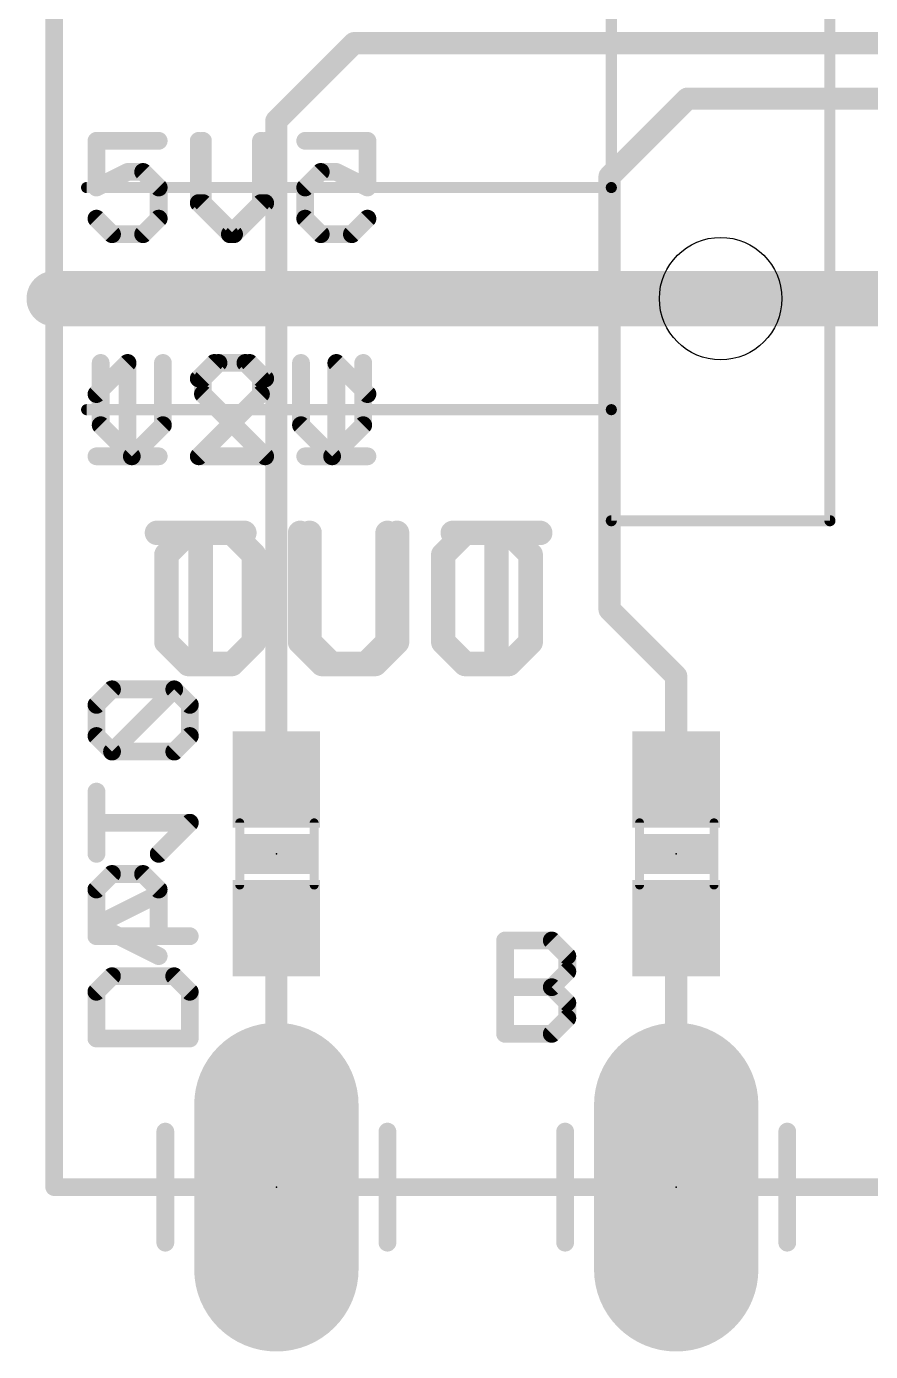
# Model space of a CAD drawing. Extents: x -27 to 80, y -18 to 25.
# Drawn here: x -0.32 to 9.33, y -1.88 to 13.27 of the extents above; entities that cross this region are included whole.
import ezdxf

# ---------------------------------------------------------------- set-up
doc = ezdxf.new("R2010")
doc.units = 0
for name, color, linetype in [('1', 12, 'CONTINUOUS'), ('16', 132, 'CONTINUOUS'), ('17', 110, 'CONTINUOUS'), ('20', 53, 'CONTINUOUS'), ('21', 41, 'CONTINUOUS'), ('22', 40, 'CONTINUOUS'), ('23', 53, 'CONTINUOUS'), ('51', 53, 'CONTINUOUS')]:
    doc.layers.add(name, color=color, linetype=linetype)

# ---------------------------------------------------------------- blocks, each defined once
blk = doc.blocks.new('RECT')
blk.add_solid([(-0.5, -0.5), (0.5, -0.5), (-0.5, 0.5), (0.5, 0.5)])
blk = doc.blocks.new('LONGP100')
at = {"const_width": 1}
blk.add_lwpolyline([(-0.5, 0), (0.5, 0)], dxfattribs=at)
at = {"const_width": 0.5}
for points in [[(-0.5, 0.25, 1), (-0.5, -0.25)], [(0.5, -0.25, 1), (0.5, 0.25)]]:
    blk.add_lwpolyline(points, format="xyb", dxfattribs=at)

msp = doc.modelspace()

# ---------------------------------------------------------------- linework, layer by layer
at = {"layer": '1', "const_width": 0.254}
for points in [[(3.429, 13.081), (2.54, 12.192)], [(15.621, 13.081), (3.429, 13.081)], [(7.239, 12.446), (6.35, 11.557)], [(15.748, 12.446), (7.239, 12.446)], [(2.54, 12.192), (2.54, 4.66)], [(6.35, 11.557), (6.35, 6.604)], [(6.35, 6.604), (7.112, 5.842)], [(7.112, 4.66), (7.112, 5.842)], [(2.54, 2.96), (2.54, 0)], [(7.112, 2.96), (7.112, 0)]]:
    msp.add_lwpolyline(points, dxfattribs=at)
at = {"layer": '1', "const_width": 0.127}
for points in [[(3.429, 13.1445, 1), (3.429, 13.0175)], [(3.4739, 13.0361, 1), (3.3841, 13.1259)], [(7.239, 12.5095, 1), (7.239, 12.3825)], [(7.2839, 12.4011, 1), (7.1941, 12.4909)], [(2.6035, 12.192, 1), (2.4765, 12.192)], [(2.4951, 12.2369, 1), (2.5849, 12.1471)], [(6.4135, 11.557, 1), (6.2865, 11.557)], [(6.3051, 11.6019, 1), (6.3949, 11.5121)], [(6.3949, 6.6489, 1), (6.3051, 6.5591)], [(6.2865, 6.604, 1), (6.4135, 6.604)], [(7.1755, 5.842, 1), (7.0485, 5.842)], [(7.0671, 5.7971, 1), (7.1569, 5.8869)], [(2.4765, 4.66, 1), (2.6035, 4.66)], [(7.0485, 4.66, 1), (7.1755, 4.66)], [(2.6035, 2.96, 1), (2.4765, 2.96)], [(7.1755, 2.96, 1), (7.0485, 2.96)], [(2.4765, 0, 1), (2.6035, 0)], [(7.0485, 0, 1), (7.1755, 0)]]:
    msp.add_lwpolyline(points, format="xyb", dxfattribs=at)
at = {"layer": '16', "const_width": 0.2032}
for points in [[(0.6606, 5.6922), (0.4826, 5.5143)], [(1.3724, 5.6922), (0.6606, 5.6922)], [(0.6606, 4.9804), (1.3724, 5.6922)], [(1.5503, 5.5143), (1.3724, 5.6922)], [(0.4826, 5.5143), (0.4826, 5.1583)], [(1.5503, 5.1583), (1.5503, 5.5143)], [(0.4826, 5.1583), (0.6606, 4.9804)], [(1.3724, 4.9804), (1.5503, 5.1583)], [(0.6606, 4.9804), (1.3724, 4.9804)], [(0.4826, 3.811), (0.4826, 4.5228)], [(1.5503, 4.1669), (0.4826, 4.1669)], [(1.1944, 3.811), (1.5503, 4.1669)], [(0.4826, 2.9975), (1.1944, 3.3534)], [(1.1944, 2.6416), (0.4826, 2.9975)]]:
    msp.add_lwpolyline(points, dxfattribs=at)
at = {"layer": '16', "const_width": 0.1016}
for points in [[(0.6606, 5.743, 1), (0.6606, 5.6414)], [(0.6965, 5.6563, 1), (0.6246, 5.7281)], [(1.4083, 5.7281, 1), (1.3364, 5.6563)], [(1.4083, 5.6563, 1), (1.3364, 5.7281)], [(1.3724, 5.6414, 1), (1.3724, 5.743)], [(0.5334, 5.5143, 1), (0.4318, 5.5143)], [(1.6011, 5.5143, 1), (1.4995, 5.5143)], [(0.4467, 5.5502, 1), (0.5185, 5.4783)], [(1.5144, 5.4783, 1), (1.5862, 5.5502)], [(0.5185, 5.1943, 1), (0.4467, 5.1224)], [(0.4318, 5.1583, 1), (0.5334, 5.1583)], [(1.4995, 5.1583, 1), (1.6011, 5.1583)], [(1.5862, 5.1224, 1), (1.5144, 5.1943)], [(0.6246, 5.0163, 1), (0.6965, 4.9445)], [(0.6606, 5.0312, 1), (0.6606, 4.9296)], [(0.6246, 4.9445, 1), (0.6965, 5.0163)], [(1.3364, 5.0163, 1), (1.4083, 4.9445)], [(1.3724, 4.9296, 1), (1.3724, 5.0312)], [(0.5334, 4.5228, 1), (0.4318, 4.5228)], [(0.4826, 4.2177, 1), (0.4826, 4.1161)], [(1.5862, 4.131, 1), (1.5144, 4.2028)], [(1.5503, 4.1161, 1), (1.5503, 4.2177)], [(0.4318, 3.811, 1), (0.5334, 3.811)], [(1.1585, 3.8469, 1), (1.2303, 3.7751)], [(1.2171, 3.308, 1), (1.1717, 3.3988)], [(0.5053, 3.0429, 1), (0.4599, 2.9521)], [(0.4599, 3.0429, 1), (0.5053, 2.9521)], [(1.1717, 2.5962, 1), (1.2171, 2.687)]]:
    msp.add_lwpolyline(points, format="xyb", dxfattribs=at)
at = {"layer": '20', "const_width": 0.2032}
for points in [[(0, 0), (0, 22.86)], [(45.72, 0), (0, 0)]]:
    msp.add_lwpolyline(points, dxfattribs=at)
at = {"layer": '20', "const_width": 0.1016}
for points in [[(0, 0.0508, 1), (0, -0.0508)], [(-0.0508, 0, 1), (0.0508, 0)]]:
    msp.add_lwpolyline(points, format="xyb", dxfattribs=at)
at = {"layer": '20'}
msp.add_circle((7.62, 10.16), 0.7, dxfattribs=at)
at = {"layer": '21'}
for points, const_width in [([(1.1944, 11.9643), (0.4826, 11.9643)], 0.2032), ([(0.4826, 11.9643), (0.4826, 11.4305)], 0.2032), ([(1.652, 11.9643), (1.652, 11.2525)], 0.2032), ([(2.3638, 11.2525), (2.3638, 11.9643)], 0.2032), ([(0.4826, 11.4305), (0.8385, 11.6084)], 0.2032), ([(0.8385, 11.6084), (1.0165, 11.6084)], 0.2032), ([(1.0165, 11.6084), (1.1944, 11.4305)], 0.2032), ([(1.1944, 11.4305), (1.1944, 11.0746)], 0.2032), ([(1.652, 11.2525), (2.0079, 10.8966)], 0.2032), ([(2.0079, 10.8966), (2.3638, 11.2525)], 0.2032), ([(0.6606, 10.8966), (0.4826, 11.0746)], 0.2032), ([(1.1944, 11.0746), (1.0165, 10.8966)], 0.2032), ([(1.0165, 10.8966), (0.6606, 10.8966)], 0.2032), ([(0.4826, 9.0684), (0.8385, 9.4243)], 0.2032), ([(0.8385, 9.4243), (0.8385, 8.3566)], 0.2032), ([(1.8299, 9.4243), (1.652, 9.2464)], 0.2032), ([(2.1859, 9.4243), (1.8299, 9.4243)], 0.2032), ([(2.3638, 9.2464), (2.1859, 9.4243)], 0.2032), ([(2.8214, 9.4243), (2.8214, 8.7125)], 0.2032), ([(3.5332, 8.7125), (3.5332, 9.4243)], 0.2032), ([(2.3638, 9.0684), (2.3638, 9.2464)], 0.2032), ([(1.652, 8.3566), (2.3638, 9.0684)], 0.2032), ([(2.8214, 8.7125), (3.1773, 8.3566)], 0.2032), ([(3.1773, 8.3566), (3.5332, 8.7125)], 0.2032), ([(0.4826, 8.3566), (1.1944, 8.3566)], 0.2032), ([(2.3638, 8.3566), (1.652, 8.3566)], 0.2032), ([(1.5327, 7.4816), (1.2827, 7.2316)], 0.2794), ([(2.0326, 7.4816), (1.5327, 7.4816)], 0.2794), ([(2.2826, 7.2316), (2.0326, 7.4816)], 0.2794), ([(2.9199, 7.4816), (2.9199, 6.2317)], 0.2794), ([(3.9198, 6.2317), (3.9198, 7.4816)], 0.2794), ([(4.557, 7.4816), (5.5569, 7.4816)], 0.2794), ([(5.057, 5.9817), (5.057, 7.4816)], 0.2794), ([(1.2827, 7.2316), (1.2827, 6.2317)], 0.2794), ([(2.2826, 6.2317), (2.2826, 7.2316)], 0.2794), ([(1.2827, 6.2317), (1.5327, 5.9817)], 0.2794), ([(2.0326, 5.9817), (2.2826, 6.2317)], 0.2794), ([(2.9199, 6.2317), (3.1698, 5.9817)], 0.2794), ([(3.6698, 5.9817), (3.9198, 6.2317)], 0.2794), ([(1.5327, 5.9817), (2.0326, 5.9817)], 0.2794), ([(3.1698, 5.9817), (3.6698, 5.9817)], 0.2794), ([(0.4817, 3.4031), (0.6596, 3.581)], 0.2032), ([(0.6596, 3.581), (1.0155, 3.581)], 0.2032), ([(1.0155, 3.581), (1.1935, 3.4031)], 0.2032), ([(0.4817, 2.8692), (0.4817, 3.4031)], 0.2032), ([(1.1935, 3.4031), (1.1935, 2.8692)], 0.2032), ([(1.5494, 2.8692), (0.4817, 2.8692)], 0.2032), ([(5.1552, 1.7526), (5.1552, 2.8203)], 0.2032), ([(5.1552, 2.8203), (5.6891, 2.8203)], 0.2032), ([(5.6891, 2.8203), (5.867, 2.6424)], 0.2032), ([(5.867, 2.6424), (5.867, 2.4644)], 0.2032), ([(0.6596, 2.4116), (0.4817, 2.2337)], 0.2032), ([(1.3715, 2.4116), (0.6596, 2.4116)], 0.2032), ([(1.5494, 2.2337), (1.3715, 2.4116)], 0.2032), ([(5.867, 2.4644), (5.6891, 2.2865)], 0.2032), ([(0.4817, 2.2337), (0.4817, 1.6998)], 0.2032), ([(1.5494, 1.6998), (1.5494, 2.2337)], 0.2032), ([(5.1552, 2.2865), (5.6891, 2.2865)], 0.2032), ([(5.6891, 2.2865), (5.867, 2.1085)], 0.2032), ([(5.867, 2.1085), (5.867, 1.9305)], 0.2032), ([(5.867, 1.9305), (5.6891, 1.7526)], 0.2032), ([(5.6891, 1.7526), (5.1552, 1.7526)], 0.2032), ([(0.4817, 1.6998), (1.5494, 1.6998)], 0.2032), ([(1.27, -0.635), (1.27, 0.635)], 0.2032), ([(3.81, -0.635), (3.81, 0.635)], 0.2032), ([(5.842, -0.635), (5.842, 0.635)], 0.2032), ([(8.382, -0.635), (8.382, 0.635)], 0.2032)]:
    msp.add_lwpolyline(points, dxfattribs=dict(at, const_width=const_width))
for points, const_width in [([(0.4826, 12.0151, 1), (0.4826, 11.9135)], 0.1016), ([(0.5334, 11.9643, 1), (0.4318, 11.9643)], 0.1016), ([(1.1944, 11.9135, 1), (1.1944, 12.0151)], 0.1016), ([(1.7028, 11.9643, 1), (1.6012, 11.9643)], 0.1016), ([(2.4146, 11.9643, 1), (2.313, 11.9643)], 0.1016), ([(0.8385, 11.6592, 1), (0.8385, 11.5576)], 0.1016), ([(0.8612, 11.563, 1), (0.8158, 11.6538)], 0.1016), ([(1.0524, 11.6443, 1), (0.9805, 11.5725)], 0.1016), ([(1.0165, 11.5576, 1), (1.0165, 11.6592)], 0.1016), ([(0.4599, 11.4759, 1), (0.5053, 11.385)], 0.1016), ([(1.2452, 11.4305, 1), (1.1436, 11.4305)], 0.1016), ([(1.1585, 11.3945, 1), (1.2303, 11.4664)], 0.1016), ([(0.4318, 11.4305, 1), (0.5334, 11.4305)], 0.1016), ([(1.6879, 11.2884, 1), (1.6161, 11.2166)], 0.1016), ([(1.6012, 11.2525, 1), (1.7028, 11.2525)], 0.1016), ([(2.313, 11.2525, 1), (2.4146, 11.2525)], 0.1016), ([(2.3997, 11.2166, 1), (2.3279, 11.2884)], 0.1016), ([(0.5185, 11.1105, 1), (0.4467, 11.0386)], 0.1016), ([(1.1436, 11.0746, 1), (1.2452, 11.0746)], 0.1016), ([(1.2303, 11.0386, 1), (1.1585, 11.1105)], 0.1016), ([(0.6606, 10.9474, 1), (0.6606, 10.8458)], 0.1016), ([(0.6246, 10.8607, 1), (0.6965, 10.9325)], 0.1016), ([(0.9805, 10.9325, 1), (1.0524, 10.8607)], 0.1016), ([(1.0165, 10.8458, 1), (1.0165, 10.9474)], 0.1016), ([(1.972, 10.9325, 1), (2.0438, 10.8607)], 0.1016), ([(1.972, 10.8607, 1), (2.0438, 10.9325)], 0.1016), ([(0.8893, 9.4243, 1), (0.7877, 9.4243)], 0.1016), ([(0.8744, 9.3884, 1), (0.8026, 9.4602)], 0.1016), ([(1.8299, 9.4751, 1), (1.8299, 9.3735)], 0.1016), ([(1.8659, 9.3884, 1), (1.794, 9.4602)], 0.1016), ([(2.2218, 9.4602, 1), (2.1499, 9.3884)], 0.1016), ([(2.1859, 9.3735, 1), (2.1859, 9.4751)], 0.1016), ([(2.8722, 9.4243, 1), (2.7706, 9.4243)], 0.1016), ([(3.584, 9.4243, 1), (3.4824, 9.4243)], 0.1016), ([(1.6161, 9.2823, 1), (1.6879, 9.2104)], 0.1016), ([(2.4146, 9.2464, 1), (2.313, 9.2464)], 0.1016), ([(2.3279, 9.2104, 1), (2.3997, 9.2823)], 0.1016), ([(0.4467, 9.1043, 1), (0.5185, 9.0325)], 0.1016), ([(2.313, 9.0684, 1), (2.4146, 9.0684)], 0.1016), ([(2.3997, 9.0325, 1), (2.3279, 9.1043)], 0.1016), ([(2.8573, 8.7484, 1), (2.7855, 8.6766)], 0.1016), ([(3.5691, 8.6766, 1), (3.4973, 8.7484)], 0.1016), ([(2.7706, 8.7125, 1), (2.8722, 8.7125)], 0.1016), ([(3.4824, 8.7125, 1), (3.584, 8.7125)], 0.1016), ([(0.4826, 8.4074, 1), (0.4826, 8.3058)], 0.1016), ([(0.7877, 8.3566, 1), (0.8893, 8.3566)], 0.1016), ([(1.1944, 8.3058, 1), (1.1944, 8.4074)], 0.1016), ([(1.652, 8.4074, 1), (1.652, 8.3058)], 0.1016), ([(1.6161, 8.3925, 1), (1.6879, 8.3207)], 0.1016), ([(2.3638, 8.3058, 1), (2.3638, 8.4074)], 0.1016), ([(3.1414, 8.3925, 1), (3.2132, 8.3207)], 0.1016), ([(3.1414, 8.3207, 1), (3.2132, 8.3925)], 0.1016), ([(1.5327, 7.5514, 1), (1.5327, 7.4117)], 0.1397), ([(1.5821, 7.4322, 1), (1.4833, 7.531)], 0.1397), ([(2.082, 7.531, 1), (1.9832, 7.4322)], 0.1397), ([(2.0326, 7.4117, 1), (2.0326, 7.5514)], 0.1397), ([(2.9897, 7.4816, 1), (2.85, 7.4816)], 0.1397), ([(3.9896, 7.4816, 1), (3.8499, 7.4816)], 0.1397), ([(4.557, 7.5514, 1), (4.557, 7.4117)], 0.1397), ([(5.1268, 7.4816, 1), (4.9871, 7.4816)], 0.1397), ([(5.5569, 7.4117, 1), (5.5569, 7.5514)], 0.1397), ([(1.3525, 7.2316, 1), (1.2128, 7.2316)], 0.1397), ([(1.2333, 7.281, 1), (1.3321, 7.1822)], 0.1397), ([(2.3525, 7.2316, 1), (2.2128, 7.2316)], 0.1397), ([(2.2332, 7.1822, 1), (2.332, 7.281)], 0.1397), ([(1.3321, 6.2811, 1), (1.2333, 6.1823)], 0.1397), ([(2.332, 6.1823, 1), (2.2332, 6.2811)], 0.1397), ([(2.9692, 6.2811, 1), (2.8705, 6.1823)], 0.1397), ([(3.9692, 6.1823, 1), (3.8704, 6.2811)], 0.1397), ([(1.2128, 6.2317, 1), (1.3525, 6.2317)], 0.1397), ([(2.2128, 6.2317, 1), (2.3525, 6.2317)], 0.1397), ([(2.85, 6.2317, 1), (2.9897, 6.2317)], 0.1397), ([(3.8499, 6.2317, 1), (3.9896, 6.2317)], 0.1397), ([(1.5327, 6.0515, 1), (1.5327, 5.9119)], 0.1397), ([(1.4833, 5.9323, 1), (1.5821, 6.0311)], 0.1397), ([(1.9832, 6.0311, 1), (2.082, 5.9323)], 0.1397), ([(2.0326, 5.9119, 1), (2.0326, 6.0515)], 0.1397), ([(3.1698, 6.0515, 1), (3.1698, 5.9119)], 0.1397), ([(3.1204, 5.9323, 1), (3.2192, 6.0311)], 0.1397), ([(3.6204, 6.0311, 1), (3.7192, 5.9323)], 0.1397), ([(3.6698, 5.9119, 1), (3.6698, 6.0515)], 0.1397), ([(4.9871, 5.9817, 1), (5.1268, 5.9817)], 0.1397), ([(0.6596, 3.6318, 1), (0.6596, 3.5302)], 0.1016), ([(0.6956, 3.5451, 1), (0.6237, 3.6169)], 0.1016), ([(1.0515, 3.6169, 1), (0.9796, 3.5451)], 0.1016), ([(1.0155, 3.5302, 1), (1.0155, 3.6318)], 0.1016), ([(0.5325, 3.4031, 1), (0.4309, 3.4031)], 0.1016), ([(0.4458, 3.439, 1), (0.5176, 3.3671)], 0.1016), ([(1.2443, 3.4031, 1), (1.1427, 3.4031)], 0.1016), ([(1.1576, 3.3671, 1), (1.2294, 3.439)], 0.1016), ([(0.4817, 2.92, 1), (0.4817, 2.8184)], 0.1016), ([(0.4309, 2.8692, 1), (0.5325, 2.8692)], 0.1016), ([(1.1427, 2.8692, 1), (1.2443, 2.8692)], 0.1016), ([(1.5494, 2.8184, 1), (1.5494, 2.92)], 0.1016), ([(5.206, 2.8203, 1), (5.1044, 2.8203)], 0.1016), ([(5.1552, 2.8711, 1), (5.1552, 2.7695)], 0.1016), ([(5.725, 2.8562, 1), (5.6531, 2.7844)], 0.1016), ([(5.6891, 2.7695, 1), (5.6891, 2.8711)], 0.1016), ([(5.9178, 2.6424, 1), (5.8162, 2.6424)], 0.1016), ([(5.8311, 2.6064, 1), (5.9029, 2.6783)], 0.1016), ([(0.6596, 2.4624, 1), (0.6596, 2.3608)], 0.1016), ([(0.6956, 2.3757, 1), (0.6237, 2.4475)], 0.1016), ([(1.4074, 2.4475, 1), (1.3355, 2.3757)], 0.1016), ([(1.3715, 2.3608, 1), (1.3715, 2.4624)], 0.1016), ([(5.8162, 2.4644, 1), (5.9178, 2.4644)], 0.1016), ([(5.9029, 2.4285, 1), (5.8311, 2.5003)], 0.1016), ([(0.5325, 2.2337, 1), (0.4309, 2.2337)], 0.1016), ([(0.4458, 2.2696, 1), (0.5176, 2.1977)], 0.1016), ([(1.6002, 2.2337, 1), (1.4986, 2.2337)], 0.1016), ([(1.5135, 2.1977, 1), (1.5853, 2.2696)], 0.1016), ([(5.1552, 2.3373, 1), (5.1552, 2.2357)], 0.1016), ([(5.725, 2.3224, 1), (5.6531, 2.2505)], 0.1016), ([(5.6531, 2.3224, 1), (5.725, 2.2505)], 0.1016), ([(5.6891, 2.2357, 1), (5.6891, 2.3373)], 0.1016), ([(5.9178, 2.1085, 1), (5.8162, 2.1085)], 0.1016), ([(5.8311, 2.0726, 1), (5.9029, 2.1444)], 0.1016), ([(5.8162, 1.9305, 1), (5.9178, 1.9305)], 0.1016), ([(5.9029, 1.8946, 1), (5.8311, 1.9665)], 0.1016), ([(5.1552, 1.8034, 1), (5.1552, 1.7018)], 0.1016), ([(5.6531, 1.7885, 1), (5.725, 1.7167)], 0.1016), ([(5.6891, 1.7018, 1), (5.6891, 1.8034)], 0.1016), ([(0.4817, 1.7506, 1), (0.4817, 1.649)], 0.1016), ([(0.4309, 1.6998, 1), (0.5325, 1.6998)], 0.1016), ([(1.4986, 1.6998, 1), (1.6002, 1.6998)], 0.1016), ([(1.5494, 1.649, 1), (1.5494, 1.7506)], 0.1016), ([(5.1044, 1.7526, 1), (5.206, 1.7526)], 0.1016), ([(1.3208, 0.635, 1), (1.2192, 0.635)], 0.1016), ([(3.8608, 0.635, 1), (3.7592, 0.635)], 0.1016), ([(5.8928, 0.635, 1), (5.7912, 0.635)], 0.1016), ([(8.4328, 0.635, 1), (8.3312, 0.635)], 0.1016), ([(1.2192, -0.635, 1), (1.3208, -0.635)], 0.1016), ([(3.7592, -0.635, 1), (3.8608, -0.635)], 0.1016), ([(5.7912, -0.635, 1), (5.8928, -0.635)], 0.1016), ([(8.3312, -0.635, 1), (8.4328, -0.635)], 0.1016)]:
    msp.add_lwpolyline(points, format="xyb", dxfattribs=dict(at, const_width=const_width))
at = {"layer": '22'}
for points, const_width in [([(1.7002, 11.2525), (1.7002, 11.9643)], 0.2032), ([(2.412, 11.9643), (2.412, 11.2525)], 0.2032), ([(2.8696, 11.9643), (3.5814, 11.9643)], 0.2032), ([(3.5814, 11.9643), (3.5814, 11.4305)], 0.2032), ([(3.0475, 11.6084), (2.8696, 11.4305)], 0.2032), ([(3.2255, 11.6084), (3.0475, 11.6084)], 0.2032), ([(3.5814, 11.4305), (3.2255, 11.6084)], 0.2032), ([(2.8696, 11.4305), (2.8696, 11.0746)], 0.2032), ([(2.0561, 10.8966), (1.7002, 11.2525)], 0.2032), ([(2.412, 11.2525), (2.0561, 10.8966)], 0.2032), ([(2.8696, 11.0746), (3.0475, 10.8966)], 0.2032), ([(3.4035, 10.8966), (3.5814, 11.0746)], 0.2032), ([(3.0475, 10.8966), (3.4035, 10.8966)], 0.2032), ([(0.5308, 8.7125), (0.5308, 9.4243)], 0.2032), ([(1.2426, 9.4243), (1.2426, 8.7125)], 0.2032), ([(1.7002, 9.2464), (1.8781, 9.4243)], 0.2032), ([(1.8781, 9.4243), (2.2341, 9.4243)], 0.2032), ([(2.2341, 9.4243), (2.412, 9.2464)], 0.2032), ([(3.5814, 9.0684), (3.2255, 9.4243)], 0.2032), ([(3.2255, 9.4243), (3.2255, 8.3566)], 0.2032), ([(1.7002, 9.0684), (1.7002, 9.2464)], 0.2032), ([(2.412, 8.3566), (1.7002, 9.0684)], 0.2032), ([(0.8867, 8.3566), (0.5308, 8.7125)], 0.2032), ([(1.2426, 8.7125), (0.8867, 8.3566)], 0.2032), ([(1.7002, 8.3566), (2.412, 8.3566)], 0.2032), ([(3.5814, 8.3566), (2.8696, 8.3566)], 0.2032), ([(2.174, 7.4816), (1.1741, 7.4816)], 0.2794), ([(1.674, 5.9817), (1.674, 7.4816)], 0.2794), ([(2.8112, 6.2317), (2.8112, 7.4816)], 0.2794), ([(3.8111, 7.4816), (3.8111, 6.2317)], 0.2794), ([(4.4484, 7.2316), (4.6984, 7.4816)], 0.2794), ([(4.6984, 7.4816), (5.1983, 7.4816)], 0.2794), ([(5.1983, 7.4816), (5.4483, 7.2316)], 0.2794), ([(4.4484, 6.2317), (4.4484, 7.2316)], 0.2794), ([(5.4483, 7.2316), (5.4483, 6.2317)], 0.2794), ([(3.0612, 5.9817), (2.8112, 6.2317)], 0.2794), ([(3.8111, 6.2317), (3.5612, 5.9817)], 0.2794), ([(4.6984, 5.9817), (4.4484, 6.2317)], 0.2794), ([(5.4483, 6.2317), (5.1983, 5.9817)], 0.2794), ([(3.5612, 5.9817), (3.0612, 5.9817)], 0.2794), ([(5.1983, 5.9817), (4.6984, 5.9817)], 0.2794)]:
    msp.add_lwpolyline(points, dxfattribs=dict(at, const_width=const_width))
for points, const_width in [([(1.751, 11.9643, 1), (1.6494, 11.9643)], 0.1016), ([(2.4628, 11.9643, 1), (2.3612, 11.9643)], 0.1016), ([(2.8696, 12.0151, 1), (2.8696, 11.9135)], 0.1016), ([(3.6322, 11.9643, 1), (3.5306, 11.9643)], 0.1016), ([(3.5814, 11.9135, 1), (3.5814, 12.0151)], 0.1016), ([(3.0475, 11.6592, 1), (3.0475, 11.5576)], 0.1016), ([(3.0835, 11.5725, 1), (3.0116, 11.6443)], 0.1016), ([(3.2482, 11.6538, 1), (3.2028, 11.563)], 0.1016), ([(3.2255, 11.5576, 1), (3.2255, 11.6592)], 0.1016), ([(2.9204, 11.4305, 1), (2.8188, 11.4305)], 0.1016), ([(2.8337, 11.4664, 1), (2.9055, 11.3945)], 0.1016), ([(3.5587, 11.385, 1), (3.6041, 11.4759)], 0.1016), ([(3.5306, 11.4305, 1), (3.6322, 11.4305)], 0.1016), ([(1.7361, 11.2884, 1), (1.6643, 11.2166)], 0.1016), ([(1.6494, 11.2525, 1), (1.751, 11.2525)], 0.1016), ([(2.3612, 11.2525, 1), (2.4628, 11.2525)], 0.1016), ([(2.4479, 11.2166, 1), (2.3761, 11.2884)], 0.1016), ([(2.9055, 11.1105, 1), (2.8337, 11.0386)], 0.1016), ([(2.8188, 11.0746, 1), (2.9204, 11.0746)], 0.1016), ([(3.6173, 11.0386, 1), (3.5455, 11.1105)], 0.1016), ([(2.0202, 10.9325, 1), (2.092, 10.8607)], 0.1016), ([(2.0202, 10.8607, 1), (2.092, 10.9325)], 0.1016), ([(3.0475, 10.9474, 1), (3.0475, 10.8458)], 0.1016), ([(3.0116, 10.8607, 1), (3.0835, 10.9325)], 0.1016), ([(3.3675, 10.9325, 1), (3.4394, 10.8607)], 0.1016), ([(3.4035, 10.8458, 1), (3.4035, 10.9474)], 0.1016), ([(0.5816, 9.4243, 1), (0.48, 9.4243)], 0.1016), ([(1.2934, 9.4243, 1), (1.1918, 9.4243)], 0.1016), ([(1.8781, 9.4751, 1), (1.8781, 9.3735)], 0.1016), ([(1.9141, 9.3884, 1), (1.8422, 9.4602)], 0.1016), ([(2.27, 9.4602, 1), (2.1981, 9.3884)], 0.1016), ([(2.2341, 9.3735, 1), (2.2341, 9.4751)], 0.1016), ([(3.2614, 9.4602, 1), (3.1896, 9.3884)], 0.1016), ([(3.2763, 9.4243, 1), (3.1747, 9.4243)], 0.1016), ([(1.751, 9.2464, 1), (1.6494, 9.2464)], 0.1016), ([(1.6643, 9.2823, 1), (1.7361, 9.2104)], 0.1016), ([(2.3761, 9.2104, 1), (2.4479, 9.2823)], 0.1016), ([(1.7361, 9.1043, 1), (1.6643, 9.0325)], 0.1016), ([(1.6494, 9.0684, 1), (1.751, 9.0684)], 0.1016), ([(3.5455, 9.0325, 1), (3.6173, 9.1043)], 0.1016), ([(0.5667, 8.7484, 1), (0.4949, 8.6766)], 0.1016), ([(1.2785, 8.6766, 1), (1.2067, 8.7484)], 0.1016), ([(0.48, 8.7125, 1), (0.5816, 8.7125)], 0.1016), ([(1.1918, 8.7125, 1), (1.2934, 8.7125)], 0.1016), ([(0.8508, 8.3925, 1), (0.9226, 8.3207)], 0.1016), ([(0.8508, 8.3207, 1), (0.9226, 8.3925)], 0.1016), ([(1.7002, 8.4074, 1), (1.7002, 8.3058)], 0.1016), ([(2.3761, 8.3207, 1), (2.4479, 8.3925)], 0.1016), ([(2.412, 8.3058, 1), (2.412, 8.4074)], 0.1016), ([(2.8696, 8.4074, 1), (2.8696, 8.3058)], 0.1016), ([(3.1747, 8.3566, 1), (3.2763, 8.3566)], 0.1016), ([(3.5814, 8.3058, 1), (3.5814, 8.4074)], 0.1016), ([(1.1741, 7.5514, 1), (1.1741, 7.4117)], 0.1397), ([(1.7439, 7.4816, 1), (1.6042, 7.4816)], 0.1397), ([(2.174, 7.4117, 1), (2.174, 7.5514)], 0.1397), ([(2.8811, 7.4816, 1), (2.7414, 7.4816)], 0.1397), ([(3.881, 7.4816, 1), (3.7413, 7.4816)], 0.1397), ([(4.6984, 7.5514, 1), (4.6984, 7.4117)], 0.1397), ([(4.7478, 7.4322, 1), (4.649, 7.531)], 0.1397), ([(5.2477, 7.531, 1), (5.1489, 7.4322)], 0.1397), ([(5.1983, 7.4117, 1), (5.1983, 7.5514)], 0.1397), ([(4.5182, 7.2316, 1), (4.3785, 7.2316)], 0.1397), ([(4.399, 7.281, 1), (4.4978, 7.1822)], 0.1397), ([(5.5182, 7.2316, 1), (5.3785, 7.2316)], 0.1397), ([(5.3989, 7.1822, 1), (5.4977, 7.281)], 0.1397), ([(2.8606, 6.2811, 1), (2.7618, 6.1823)], 0.1397), ([(3.8605, 6.1823, 1), (3.7618, 6.2811)], 0.1397), ([(4.4978, 6.2811, 1), (4.399, 6.1823)], 0.1397), ([(5.4977, 6.1823, 1), (5.3989, 6.2811)], 0.1397), ([(2.7414, 6.2317, 1), (2.8811, 6.2317)], 0.1397), ([(3.7413, 6.2317, 1), (3.881, 6.2317)], 0.1397), ([(4.3785, 6.2317, 1), (4.5182, 6.2317)], 0.1397), ([(5.3785, 6.2317, 1), (5.5182, 6.2317)], 0.1397), ([(3.0612, 6.0515, 1), (3.0612, 5.9119)], 0.1397), ([(3.0118, 5.9323, 1), (3.1106, 6.0311)], 0.1397), ([(3.5118, 6.0311, 1), (3.6106, 5.9323)], 0.1397), ([(3.5612, 5.9119, 1), (3.5612, 6.0515)], 0.1397), ([(4.6984, 6.0515, 1), (4.6984, 5.9119)], 0.1397), ([(4.649, 5.9323, 1), (4.7478, 6.0311)], 0.1397), ([(5.1489, 6.0311, 1), (5.2477, 5.9323)], 0.1397), ([(5.1983, 5.9119, 1), (5.1983, 6.0515)], 0.1397), ([(1.6042, 5.9817, 1), (1.7439, 5.9817)], 0.1397)]:
    msp.add_lwpolyline(points, format="xyb", dxfattribs=dict(at, const_width=const_width))
at = {"layer": '23'}
for p in [(2.54, 3.81), (7.112, 3.81), (2.54, 0), (7.112, 0)]:
    msp.add_point(p, dxfattribs=at)
at = {"layer": '51'}
for points, const_width in [([(8.87, 7.62), (8.87, 22.86)], 0.127), ([(6.37, 13.97), (6.37, 11.43)], 0.127), ([(6.37, 11.43), (0.37, 11.43)], 0.127), ([(6.37, 11.43), (6.37, 8.89)], 0.127), ([(45.72, 10.16), (0, 10.16)], 0.635), ([(6.37, 8.89), (0.37, 8.89)], 0.127), ([(6.37, 8.89), (6.37, 7.62)], 0.127), ([(6.37, 7.62), (8.87, 7.62)], 0.127), ([(2.121, 4.166), (2.121, 3.454)], 0.1016), ([(2.972, 4.166), (2.972, 3.454)], 0.1016), ([(6.693, 4.166), (6.693, 3.454)], 0.1016), ([(7.544, 4.166), (7.544, 3.454)], 0.1016)]:
    msp.add_lwpolyline(points, dxfattribs=dict(at, const_width=const_width))
for points, const_width in [([(0.37, 11.4618, 1), (0.37, 11.3982)], 0.0635), ([(6.4017, 11.43, 1), (6.3383, 11.43)], 0.0635), ([(6.3383, 11.43, 1), (6.4017, 11.43)], 0.0635), ([(6.37, 11.3982, 1), (6.37, 11.4618)], 0.0635), ([(0, 10.3187, 1), (0, 10.0013)], 0.3175), ([(0.37, 8.9218, 1), (0.37, 8.8582)], 0.0635), ([(6.4017, 8.89, 1), (6.3383, 8.89)], 0.0635), ([(6.37, 8.8582, 1), (6.37, 8.9218)], 0.0635), ([(6.3383, 8.89, 1), (6.4017, 8.89)], 0.0635), ([(6.37, 7.6517, 1), (6.37, 7.5883)], 0.0635), ([(6.3383, 7.62, 1), (6.4017, 7.62)], 0.0635), ([(8.8383, 7.62, 1), (8.9018, 7.62)], 0.0635), ([(8.87, 7.5883, 1), (8.87, 7.6517)], 0.0635), ([(2.1464, 4.166, 1), (2.0956, 4.166)], 0.0508), ([(2.9974, 4.166, 1), (2.9466, 4.166)], 0.0508), ([(6.7184, 4.166, 1), (6.6676, 4.166)], 0.0508), ([(7.5694, 4.166, 1), (7.5186, 4.166)], 0.0508), ([(2.0956, 3.454, 1), (2.1464, 3.454)], 0.0508), ([(2.9466, 3.454, 1), (2.9974, 3.454)], 0.0508), ([(6.6676, 3.454, 1), (6.7184, 3.454)], 0.0508), ([(7.5186, 3.454, 1), (7.5694, 3.454)], 0.0508)]:
    msp.add_lwpolyline(points, format="xyb", dxfattribs=dict(at, const_width=const_width))

# ---------------------------------------------------------------- block references
at = {"layer": '1', "xscale": 1.1, "rotation": 270}
for p in [(2.54, 4.66), (7.112, 4.66), (2.54, 2.96), (7.112, 2.96)]:
    msp.add_blockref('RECT', p, dxfattribs=at)
at = {"layer": '17', "xscale": 1.8796, "yscale": 1.8796, "rotation": 270}
for p in [(2.54, 0), (2.54, 0), (7.112, 0), (7.112, 0)]:
    msp.add_blockref('LONGP100', p, dxfattribs=at)
at = {"layer": '21', "xscale": 0.4572, "yscale": 0.762, "rotation": 270}
for p in [(2.54, 3.81), (7.112, 3.81)]:
    msp.add_blockref('RECT', p, dxfattribs=at)
at = {"layer": '51'}
for p, xscale, yscale, rotation in [((2.5451, 4.3982), 0.5001, 0.95, 270), ((7.1171, 4.3982), 0.5001, 0.95, 270), ((2.5451, 3.2298), 0.5001, 0.95, 270), ((7.1171, 3.2298), 0.5001, 0.95, 270), ((2.54, 0), 0.508, 0.508, 180), ((7.112, 0), 0.508, 0.508, 180)]:
    msp.add_blockref('RECT', p, dxfattribs=dict(at, xscale=xscale, yscale=yscale, rotation=rotation))

doc.saveas('drawing.dxf')
